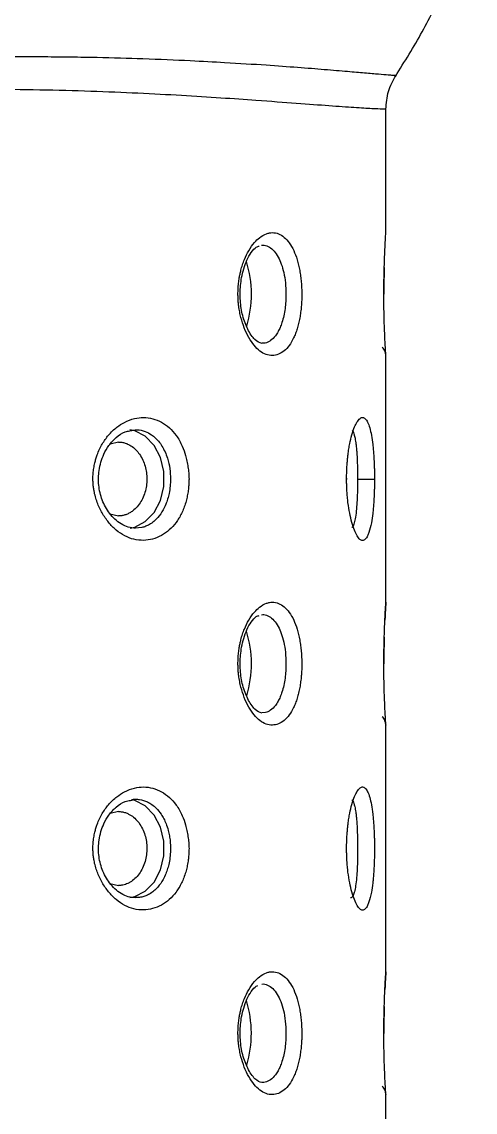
# Model space of a CAD drawing. Header units: centimetres. Extents: x 470464 to 524273, y 49611 to 59074.
# Drawn here: x 508660.61 to 508664.29, y 50546.61 to 50555.47 of the extents above; entities that cross this region are included whole.
import ezdxf

# ---------------------------------------------------------------- set-up
doc = ezdxf.new("R2010")
doc.units = ezdxf.units.CM
doc.header["$MEASUREMENT"] = 0
doc.layers.add('vinç', color=7, linetype='Continuous')

# ---------------------------------------------------------------- blocks, each defined once
blk = doc.blocks.new('dytjtyjtydhrshtjy')
at = {"color": 2, "linetype": 'Continuous', "lineweight": 25}
for p, q in [((427568.5682, 68743.8088), (427568.5682, 68744.8108)), ((427567.5904, 68742.9122), (427567.5611, 68742.9105)), ((427568.5682, 68740.8088), (427568.5682, 68742.812)), ((427566.4914, 68742.199), (427566.5375, 68742.2089)), ((427566.3999, 68742.1089), (427566.3328, 68742.0922)), ((427566.3306, 68741.5261), (427566.3999, 68741.5089)), ((427566.5881, 68741.4146), (427566.5351, 68741.4103)), ((427567.5927, 68739.9128), (427567.5612, 68739.9104)), ((427568.5682, 68737.8088), (427568.5682, 68739.812)), ((427566.4958, 68739.2), (427566.5375, 68739.2089)), ((427566.3999, 68739.1089), (427566.3328, 68739.0922)), ((427566.3306, 68738.5261), (427566.3999, 68738.5089)), ((427566.5693, 68738.4111), (427566.5355, 68738.411)), ((427568.5682, 68734.5089), (427568.5682, 68736.812))]:
    blk.add_line(p, q, dxfattribs=at)
at = {"color": 2, "linetype": 'Continuous', "lineweight": 25, "flags": 128}
for points in [[(427566.4951, 68741.4109), (427566.5323, 68741.4189), (427566.6174, 68741.4624), (427566.6888, 68741.5368), (427566.7402, 68741.6353), (427566.7672, 68741.7492), (427566.7672, 68741.8685), (427566.7402, 68741.9824), (427566.6888, 68742.0809), (427566.6174, 68742.1553), (427566.5323, 68742.1988), (427566.4929, 68742.2071)], [(427566.493, 68738.4106), (427566.5323, 68738.4189), (427566.6174, 68738.4624), (427566.6888, 68738.5368), (427566.7402, 68738.6353), (427566.7672, 68738.7492), (427566.7672, 68738.8685), (427566.7402, 68738.9824), (427566.6888, 68739.0809), (427566.6174, 68739.1553), (427566.5323, 68739.1988), (427566.5107, 68739.2042)]]:
    blk.add_lwpolyline(points, dxfattribs=at)
at = {"color": 2, "linetype": 'Continuous', "lineweight": 25}
for centre, radius, start, end in [((427566.5927, 68743.3087), 0.8857, 342.98442, 17.42725), ((427566.5927, 68740.3087), 0.8857, 342.98442, 17.42725), ((427566.5717, 68737.3086), 0.9058, 343.36159, 17.03281)]:
    blk.add_arc(centre, radius, start, end, dxfattribs=at)
for points, knots in [([(427568.6452, 68745.0776), (427568.7202, 68745.197), (427568.869, 68745.434), (427569.0508, 68745.8083), (427569.1949, 68746.1646), (427569.2626, 68746.4001), (427569.2927, 68746.505)], [0, 0, 0, 0, 0.268682, 0.533009, 0.792201, 1, 1, 1, 1]), ([(427564.4182, 68745.2291), (427564.4347, 68745.2291), (427564.4696, 68745.2292), (427564.5247, 68745.2294), (427564.5858, 68745.2298), (427564.6527, 68745.2303), (427564.7255, 68745.2309), (427564.8043, 68745.2317), (427564.953, 68745.2334), (427565.137, 68745.2354), (427565.369, 68745.2376), (427565.5807, 68745.2384), (427565.8021, 68745.2379), (427566.0169, 68745.2358), (427566.2879, 68745.2312), (427566.6197, 68745.2217), (427566.964, 68745.2073), (427567.2992, 68745.1892), (427567.5919, 68745.1707), (427567.8578, 68745.1513), (427568.0777, 68745.1339), (427568.2578, 68745.1188), (427568.4032, 68745.1061), (427568.5138, 68745.0966), (427568.5748, 68745.0915), (427568.6063, 68745.0891), (427568.6217, 68745.0879), (427568.6343, 68745.0871), (427568.6435, 68745.0864), (427568.6496, 68745.086), (427568.6504, 68745.086), (427568.6508, 68745.086)], [0, 0, 0, 0, 0.006207, 0.013139, 0.020808, 0.029225, 0.038405, 0.048361, 0.059111, 0.094992, 0.118926, 0.149726, 0.179362, 0.209609, 0.240531, 0.298205, 0.363991, 0.416993, 0.489286, 0.552788, 0.616564, 0.682892, 0.743898, 0.808167, 0.87169, 0.891426, 0.911808, 0.932845, 0.954549, 0.97693, 1, 1, 1, 1]), ([(427568.5682, 68744.8108), (427568.5682, 68744.8108), (427568.5777, 68744.8106), (427568.5447, 68744.8109), (427568.4643, 68744.8143), (427568.3191, 68744.8228), (427568.1166, 68744.8371), (427567.8527, 68744.8568), (427567.5534, 68744.8791), (427567.2362, 68744.9013), (427566.9172, 68744.9215), (427566.565, 68744.9406), (427566.1807, 68744.9567), (427565.768, 68744.9677), (427565.3318, 68744.9723), (427564.8794, 68744.9703), (427564.5717, 68744.9689), (427564.4182, 68744.9683)], [0, 0, 0, 0, 0.000234, 0.086487, 0.172458, 0.258333, 0.343788, 0.429292, 0.514309, 0.577318, 0.639522, 0.701161, 0.762116, 0.822532, 0.882135, 0.94123, 1, 1, 1, 1]), ([(427567.3688, 68743.3089), (427567.3688, 68743.3163), (427567.3689, 68743.3312), (427567.3699, 68743.3534), (427567.3714, 68743.3755), (427567.3735, 68743.3975), (427567.3762, 68743.4193), (427567.38, 68743.4445), (427567.3853, 68743.4728), (427567.3936, 68743.5088), (427567.4051, 68743.5487), (427567.4251, 68743.6035), (427567.4563, 68743.6679), (427567.4985, 68743.7268), (427567.5476, 68743.7738), (427567.5891, 68743.7976), (427567.6244, 68743.8074), (427567.6573, 68743.8102), (427567.6981, 68743.8021), (427567.7444, 68743.7734), (427567.7861, 68743.7278), (427567.8218, 68743.6664), (427567.8504, 68743.5902), (427567.8672, 68743.517), (427567.8768, 68743.4551), (427567.8821, 68743.4075), (427567.8857, 68743.3586), (427567.8865, 68743.3253), (427567.8869, 68743.3085)], [0, 0, 0, 0, 0.014051, 0.028053, 0.042035, 0.056028, 0.070064, 0.084171, 0.105086, 0.12608, 0.157505, 0.189106, 0.248623, 0.316819, 0.369764, 0.441137, 0.471221, 0.500683, 0.56335, 0.626361, 0.689073, 0.751541, 0.813171, 0.875762, 0.906424, 0.937184, 0.968295, 1, 1, 1, 1]), ([(427568.5521, 68743.3089), (427568.5523, 68743.3537), (427568.5527, 68743.4222), (427568.5555, 68743.5471), (427568.5602, 68743.6731), (427568.5667, 68743.7853), (427568.5677, 68743.8008), (427568.5682, 68743.8088)], [0, 0, 0, 0, 0.170381, 0.260275, 0.504886, 0.74423, 1, 1, 1, 1]), ([(427567.5605, 68743.7065), (427567.5676, 68743.7071), (427567.5894, 68743.7092), (427567.6243, 68743.6937), (427567.6631, 68743.6619), (427567.6958, 68743.6141), (427567.722, 68743.5543), (427567.7418, 68743.4837), (427567.7556, 68743.4003), (427567.7574, 68743.3397), (427567.7583, 68743.3086)], [0, 0, 0, 0, 0.062775, 0.19254, 0.326104, 0.462, 0.583843, 0.714097, 0.852805, 1, 1, 1, 1]), ([(427567.5628, 68742.9089), (427567.545, 68742.914), (427567.5193, 68742.9216), (427567.4767, 68742.9739), (427567.4412, 68743.0338), (427567.4048, 68743.1296), (427567.3847, 68743.2545), (427567.3862, 68743.3621), (427567.3986, 68743.4488), (427567.4155, 68743.5195), (427567.4416, 68743.5905), (427567.4766, 68743.6519), (427567.5114, 68743.6926), (427567.5326, 68743.6983), (427567.5401, 68743.7003)], [0, 0, 0, 0, 0.151943, 0.219787, 0.281101, 0.3877, 0.48795, 0.584222, 0.63641, 0.699214, 0.772844, 0.856234, 0.94905, 1, 1, 1, 1]), ([(427568.5553, 68743.5253), (427568.555, 68743.5169), (427568.553, 68743.4512), (427568.5525, 68743.3749), (427568.5521, 68743.3084)], [0, 0, 0, 0, 0.128717, 1, 1, 1, 1]), ([(427567.8869, 68743.3085), (427567.8869, 68743.302), (427567.8868, 68743.2888), (427567.8863, 68743.2692), (427567.8854, 68743.2496), (427567.8842, 68743.23), (427567.8819, 68743.2008), (427567.8776, 68743.1624), (427567.8702, 68743.1158), (427567.8608, 68743.071), (427567.8493, 68743.0286), (427567.836, 68742.9891), (427567.8155, 68742.9415), (427567.7855, 68742.8908), (427567.7437, 68742.8463), (427567.6973, 68742.8182), (427567.6478, 68742.8082), (427567.5968, 68742.8163), (427567.5461, 68742.8442), (427567.4984, 68742.8915), (427567.4552, 68742.9553), (427567.4191, 68743.0317), (427567.3958, 68743.1039), (427567.3822, 68743.1642), (427567.3754, 68743.2064), (427567.3714, 68743.244), (427567.3692, 68743.2764), (427567.3689, 68743.2981), (427567.3688, 68743.3089)], [0, 0, 0, 0, 0.012395, 0.024795, 0.037219, 0.04969, 0.062227, 0.0933, 0.124611, 0.155891, 0.187209, 0.218617, 0.24976, 0.311754, 0.374801, 0.437839, 0.500608, 0.563367, 0.626151, 0.688895, 0.751587, 0.815968, 0.876414, 0.907405, 0.938285, 0.959075, 0.97961, 1, 1, 1, 1]), ([(427567.7583, 68743.3086), (427567.7583, 68743.2693), (427567.7556, 68743.2295), (427567.7478, 68743.1717), (427567.7444, 68743.1523), (427567.7361, 68743.1145), (427567.7312, 68743.0963), (427567.7213, 68743.0653), (427567.7164, 68743.0521), (427567.7059, 68743.0274), (427567.7003, 68743.0158), (427567.6875, 68742.9926), (427567.6802, 68742.9814), (427567.6602, 68742.9551), (427567.6468, 68742.9419), (427567.6254, 68742.9269), (427567.618, 68742.9226), (427567.6039, 68742.9163), (427567.5972, 68742.9139), (427567.5904, 68742.9122)], [12.111755, 12.111755, 12.111755, 12.111755, 13.245709, 13.245709, 13.848949, 13.848949, 14.452189, 14.452189, 14.934781, 14.934781, 15.417373, 15.417373, 15.959709, 15.959709, 16.827446, 16.827446, 17.262653, 17.262653, 17.643248, 17.643248, 17.643248, 17.643248]), ([(427568.5682, 68742.812), (427568.5682, 68742.8119), (427568.5686, 68742.8053), (427568.5676, 68742.8191), (427568.5661, 68742.8431), (427568.5634, 68742.8909), (427568.5593, 68742.975), (427568.5551, 68743.0869), (427568.5525, 68743.2115), (427568.5522, 68743.2767), (427568.5521, 68743.3089)], [0, 0, 0, 0, 0.002203, 0.127546, 0.252608, 0.376104, 0.502778, 0.751862, 0.877567, 1, 1, 1, 1]), ([(427568.5682, 68742.8079), (427568.5679, 68742.8145), (427568.5673, 68742.8277), (427568.5614, 68742.8467), (427568.5524, 68742.8644), (427568.5437, 68742.8744), (427568.5393, 68742.8793)], [0, 0, 0, 0, 0.250213, 0.500269, 0.750195, 1, 1, 1, 1]), ([(427566.1925, 68741.8089), (427566.1925, 68741.8163), (427566.1927, 68741.8312), (427566.194, 68741.8534), (427566.1962, 68741.8755), (427566.1992, 68741.8975), (427566.203, 68741.9194), (427566.2085, 68741.9448), (427566.2162, 68741.9736), (427566.2284, 68742.0102), (427566.2452, 68742.0504), (427566.2741, 68742.1054), (427566.3193, 68742.1695), (427566.3811, 68742.2283), (427566.4526, 68742.2743), (427566.5258, 68742.3025), (427566.6041, 68742.312), (427566.6784, 68742.3016), (427566.7493, 68742.2725), (427566.8136, 68742.2264), (427566.8614, 68742.1733), (427566.8951, 68742.1213), (427566.9217, 68742.0678), (427566.9415, 68742.0115), (427566.9556, 68741.9542), (427566.9639, 68741.9065), (427566.9695, 68741.8578), (427566.9709, 68741.825), (427566.9716, 68741.8086)], [0, 0, 0, 0, 0.014067, 0.028086, 0.042086, 0.056096, 0.070148, 0.084271, 0.10567, 0.127143, 0.15877, 0.190575, 0.250122, 0.31742, 0.371096, 0.440021, 0.500589, 0.563611, 0.626683, 0.689601, 0.75214, 0.787884, 0.823164, 0.876119, 0.906837, 0.938032, 0.968883, 1, 1, 1, 1]), ([(427568.2499, 68741.8089), (427568.25, 68741.8164), (427568.25, 68741.8314), (427568.2505, 68741.8538), (427568.2512, 68741.8761), (427568.2523, 68741.8983), (427568.2536, 68741.9203), (427568.2555, 68741.9461), (427568.2581, 68741.9754), (427568.2624, 68742.0126), (427568.2681, 68742.0533), (427568.2779, 68742.108), (427568.2929, 68742.1722), (427568.3129, 68742.2302), (427568.3355, 68742.2755), (427568.3577, 68742.3029), (427568.3807, 68742.312), (427568.4017, 68742.3015), (427568.4209, 68742.2725), (427568.4377, 68742.2268), (427568.4517, 68742.1655), (427568.4608, 68742.1023), (427568.4664, 68742.0461), (427568.4699, 68742.0015), (427568.4727, 68741.9549), (427568.4744, 68741.9122), (427568.4754, 68741.8742), (427568.476, 68741.8413), (427568.4761, 68741.8194), (427568.4761, 68741.8085)], [0, 0, 0, 0, 0.014169, 0.028283, 0.042369, 0.056459, 0.070582, 0.084768, 0.106612, 0.128489, 0.160391, 0.192357, 0.25087, 0.31917, 0.371058, 0.440087, 0.500152, 0.562921, 0.625736, 0.688443, 0.750869, 0.813089, 0.844347, 0.875473, 0.906724, 0.937826, 0.95873, 0.979421, 1, 1, 1, 1]), ([(427566.5375, 68741.4089), (427566.5181, 68741.4105), (427566.4806, 68741.4137), (427566.4227, 68741.44), (427566.3708, 68741.4787), (427566.3149, 68741.5404), (427566.2637, 68741.6341), (427566.2353, 68741.756), (427566.2377, 68741.8863), (427566.2711, 68741.9981), (427566.3226, 68742.0863), (427566.3816, 68742.1496), (427566.4413, 68742.1913), (427566.479, 68742.1971), (427566.4914, 68742.199)], [0, 0, 0, 0, 0.079697, 0.153406, 0.221183, 0.282684, 0.389578, 0.490573, 0.587056, 0.701656, 0.775619, 0.859688, 0.95366, 1, 1, 1, 1]), ([(427566.5352, 68742.2072), (427566.5405, 68742.2077), (427566.5682, 68742.2107), (427566.6135, 68742.1978), (427566.6728, 68742.168), (427566.7185, 68742.1254), (427566.7635, 68742.0624), (427566.7965, 68741.9879), (427566.8181, 68741.895), (427566.8204, 68741.8368), (427566.8215, 68741.8086)], [0, 0, 0, 0, 0.03284, 0.172345, 0.29275, 0.448095, 0.537255, 0.724094, 0.866345, 1, 1, 1, 1]), ([(427568.2951, 68742.202), (427568.297, 68742.1999), (427568.2988, 68742.1974), (427568.3034, 68742.1894), (427568.3062, 68742.1831), (427568.3114, 68742.1681), (427568.3138, 68742.1594), (427568.3191, 68742.1362), (427568.3218, 68742.1207), (427568.3257, 68742.0926), (427568.3271, 68742.081), (427568.3296, 68742.0569), (427568.3307, 68742.0442), (427568.333, 68742.0141), (427568.3341, 68741.9965), (427568.336, 68741.9601), (427568.3367, 68741.9413), (427568.3384, 68741.8855), (427568.339, 68741.8468), (427568.339, 68741.8086)], [6.781231, 6.781231, 6.781231, 6.781231, 7.108069, 7.108069, 7.658693, 7.658693, 8.209318, 8.209318, 8.952416, 8.952416, 9.416853, 9.416853, 9.881289, 9.881289, 10.461834, 10.461834, 11.04238, 11.04238, 12.143641, 12.143641, 12.143641, 12.143641]), ([(427566.3999, 68742.1089), (427566.4045, 68742.1088), (427566.4137, 68742.1086), (427566.4273, 68742.1069), (427566.4408, 68742.1043), (427566.4542, 68742.1006), (427566.4675, 68742.0958), (427566.4901, 68742.0857), (427566.5209, 68742.0662), (427566.5563, 68742.0311), (427566.586, 68741.9881), (427566.6082, 68741.9394), (427566.623, 68741.8876), (427566.6301, 68741.8344), (427566.63, 68741.7805), (427566.6221, 68741.7261), (427566.6066, 68741.6732), (427566.5828, 68741.6243), (427566.5525, 68741.5819), (427566.5209, 68741.5524), (427566.4914, 68741.5329), (427566.4656, 68741.5204), (427566.4477, 68741.5156), (427566.4387, 68741.5132)], [0, 0, 0, 0, 0.020222, 0.040304, 0.060316, 0.080331, 0.100422, 0.120661, 0.185343, 0.250085, 0.314767, 0.379508, 0.439738, 0.500026, 0.560256, 0.620544, 0.685226, 0.749968, 0.81465, 0.879391, 0.919678, 0.959687, 1, 1, 1, 1]), ([(427566.9716, 68741.8086), (427566.9715, 68741.8017), (427566.9714, 68741.7879), (427566.9704, 68741.7673), (427566.9689, 68741.7468), (427566.9668, 68741.7262), (427566.9629, 68741.6974), (427566.9562, 68741.6606), (427566.9448, 68741.6157), (427566.9301, 68741.5715), (427566.9119, 68741.5292), (427566.891, 68741.4903), (427566.8594, 68741.4431), (427566.8129, 68741.3924), (427566.7483, 68741.3473), (427566.6773, 68741.3184), (427566.602, 68741.3077), (427566.5253, 68741.3154), (427566.45, 68741.3439), (427566.3801, 68741.3914), (427566.3177, 68741.4549), (427566.2651, 68741.5312), (427566.2315, 68741.6034), (427566.2116, 68741.6646), (427566.202, 68741.7067), (427566.1962, 68741.7442), (427566.193, 68741.7766), (427566.1927, 68741.7981), (427566.1925, 68741.8089)], [0, 0, 0, 0, 0.013016, 0.026035, 0.039079, 0.052173, 0.065342, 0.094753, 0.124155, 0.155922, 0.18751, 0.218295, 0.248818, 0.311095, 0.374258, 0.43767, 0.500482, 0.564102, 0.626306, 0.689042, 0.751747, 0.814326, 0.87662, 0.907548, 0.938444, 0.959198, 0.979681, 1, 1, 1, 1]), ([(427566.8215, 68741.8086), (427566.8215, 68741.7892), (427566.8206, 68741.7699), (427566.8168, 68741.7309), (427566.8138, 68741.7111), (427566.8067, 68741.6761), (427566.8029, 68741.6609), (427566.794, 68741.6313), (427566.789, 68741.617), (427566.7771, 68741.5876), (427566.7699, 68741.5726), (427566.7495, 68741.5354), (427566.7351, 68741.5145), (427566.709, 68741.4848), (427566.6982, 68741.4741), (427566.6754, 68741.4551), (427566.6634, 68741.4466), (427566.641, 68741.4337), (427566.6308, 68741.4288), (427566.6098, 68741.4205), (427566.5991, 68741.4171), (427566.5881, 68741.4146)], [12.062079, 12.062079, 12.062079, 12.062079, 12.619289, 12.619289, 13.20085, 13.20085, 13.666099, 13.666099, 14.131348, 14.131348, 14.657792, 14.657792, 15.500102, 15.500102, 16.039128, 16.039128, 16.578154, 16.578154, 17.009375, 17.009375, 17.440415, 17.440415, 17.440415, 17.440415]), ([(427568.4761, 68741.8085), (427568.4761, 68741.802), (427568.4761, 68741.7888), (427568.4759, 68741.7692), (427568.4755, 68741.7495), (427568.4751, 68741.7299), (427568.4742, 68741.7007), (427568.4727, 68741.6623), (427568.4699, 68741.6159), (427568.4664, 68741.5713), (427568.4607, 68741.5149), (427568.4503, 68741.4428), (427568.4357, 68741.3839), (427568.4185, 68741.3414), (427568.4016, 68741.3161), (427568.3803, 68741.3057), (427568.3577, 68741.3148), (427568.3348, 68741.3444), (427568.3124, 68741.3914), (427568.2919, 68741.454), (427568.2742, 68741.5293), (427568.2626, 68741.6012), (427568.2561, 68741.6627), (427568.253, 68741.7052), (427568.2511, 68741.7432), (427568.2501, 68741.776), (427568.25, 68741.7979), (427568.2499, 68741.8089)], [0, 0, 0, 0, 0.012379, 0.024766, 0.037182, 0.04965, 0.062191, 0.093273, 0.124506, 0.155803, 0.187063, 0.249731, 0.334404, 0.374954, 0.437731, 0.500539, 0.563162, 0.626137, 0.688678, 0.751583, 0.813937, 0.875885, 0.906643, 0.937854, 0.95861, 0.979294, 1, 1, 1, 1]), ([(427568.2499, 68741.8089), (427568.2528, 68741.8089), (427568.2569, 68741.8089), (427568.2515, 68741.8089), (427568.2499, 68741.8089)], [0, 0, 0, 0, 0.702961, 1, 1, 1, 1]), ([(427568.339, 68741.8086), (427568.3388, 68741.7795), (427568.3385, 68741.7202), (427568.3353, 68741.6376), (427568.3303, 68741.5616), (427568.3226, 68741.4978), (427568.3122, 68741.4497), (427568.3018, 68741.4212), (427568.2941, 68741.4167), (427568.2914, 68741.4151)], [0, 0, 0, 0, 0.149763, 0.304959, 0.448698, 0.611306, 0.76503, 0.918393, 1, 1, 1, 1]), ([(427568.339, 68741.8086), (427568.3501, 68741.8086), (427568.3621, 68741.8086), (427568.3863, 68741.8086), (427568.3984, 68741.8086), (427568.4212, 68741.8086), (427568.4319, 68741.8086), (427568.4505, 68741.8086), (427568.4583, 68741.8085), (427568.4702, 68741.8085), (427568.4742, 68741.8085), (427568.4761, 68741.8085)], [0.0000009, 0.0000009, 0.0000009, 0.0000009, 0.2, 0.2, 0.4, 0.4, 0.6, 0.6, 0.8, 0.8, 1, 1, 1, 1]), ([(427566.4387, 68741.5132), (427566.4344, 68741.5123), (427566.4258, 68741.5106), (427566.4129, 68741.5091), (427566.4042, 68741.509), (427566.3999, 68741.5089)], [0, 0, 0, 0, 0.333511, 0.666489, 1, 1, 1, 1]), ([(427567.3688, 68740.3089), (427567.3688, 68740.3163), (427567.3689, 68740.3312), (427567.3699, 68740.3534), (427567.3714, 68740.3755), (427567.3735, 68740.3975), (427567.3762, 68740.4193), (427567.38, 68740.4445), (427567.3853, 68740.4728), (427567.3936, 68740.5088), (427567.4051, 68740.5487), (427567.4251, 68740.6035), (427567.4563, 68740.6679), (427567.4985, 68740.7268), (427567.5476, 68740.7738), (427567.5891, 68740.7976), (427567.6244, 68740.8074), (427567.6573, 68740.8102), (427567.6981, 68740.8021), (427567.7444, 68740.7734), (427567.7861, 68740.7278), (427567.8218, 68740.6664), (427567.8504, 68740.5902), (427567.8672, 68740.517), (427567.8768, 68740.4551), (427567.8821, 68740.4075), (427567.8857, 68740.3586), (427567.8865, 68740.3253), (427567.8869, 68740.3085)], [0, 0, 0, 0, 0.014051, 0.028053, 0.042035, 0.056028, 0.070064, 0.084171, 0.105086, 0.12608, 0.157505, 0.189106, 0.248623, 0.316819, 0.369764, 0.441137, 0.471221, 0.500683, 0.56335, 0.626361, 0.689073, 0.751541, 0.813171, 0.875762, 0.906424, 0.937184, 0.968295, 1, 1, 1, 1]), ([(427568.5521, 68740.3089), (427568.5523, 68740.3537), (427568.5527, 68740.4222), (427568.5555, 68740.547), (427568.5603, 68740.674), (427568.5665, 68740.782), (427568.5691, 68740.822), (427568.5665, 68740.7839), (427568.5623, 68740.7033), (427568.5603, 68740.6633)], [0, 0, 0, 0, 0.113721, 0.17372, 0.336985, 0.496735, 0.667595, 0.835019, 1, 1, 1, 1]), ([(427567.5628, 68739.9089), (427567.545, 68739.914), (427567.5193, 68739.9216), (427567.4767, 68739.9739), (427567.4412, 68740.0338), (427567.4048, 68740.1296), (427567.3847, 68740.2545), (427567.3862, 68740.3621), (427567.3986, 68740.4488), (427567.4155, 68740.5195), (427567.4416, 68740.5905), (427567.4766, 68740.6519), (427567.5112, 68740.6924), (427567.5322, 68740.6981), (427567.5396, 68740.7001)], [0, 0, 0, 0, 0.152134, 0.220063, 0.281453, 0.388186, 0.488561, 0.584955, 0.637208, 0.70009, 0.773813, 0.857307, 0.95024, 1, 1, 1, 1]), ([(427567.5608, 68740.7065), (427567.5671, 68740.7072), (427567.5883, 68740.7095), (427567.6226, 68740.6947), (427567.6619, 68740.6633), (427567.6949, 68740.6156), (427567.7215, 68740.5557), (427567.7416, 68740.4849), (427567.7556, 68740.4009), (427567.7573, 68740.34), (427567.7583, 68740.3086)], [0, 0, 0, 0, 0.056138, 0.186595, 0.321216, 0.458045, 0.580706, 0.711891, 0.851644, 1, 1, 1, 1]), ([(427568.5553, 68740.5253), (427568.555, 68740.5169), (427568.553, 68740.4512), (427568.5525, 68740.3749), (427568.5521, 68740.3084)], [0, 0, 0, 0, 0.128718, 1, 1, 1, 1]), ([(427567.8869, 68740.3085), (427567.8869, 68740.302), (427567.8868, 68740.2888), (427567.8863, 68740.2692), (427567.8854, 68740.2496), (427567.8842, 68740.23), (427567.8819, 68740.2008), (427567.8776, 68740.1624), (427567.8702, 68740.1158), (427567.8608, 68740.071), (427567.8493, 68740.0286), (427567.836, 68739.9891), (427567.8155, 68739.9415), (427567.7855, 68739.8908), (427567.7437, 68739.8463), (427567.6973, 68739.8182), (427567.6478, 68739.8082), (427567.5968, 68739.8163), (427567.5461, 68739.8442), (427567.4984, 68739.8915), (427567.4552, 68739.9553), (427567.4191, 68740.0317), (427567.3958, 68740.1039), (427567.3822, 68740.1642), (427567.3754, 68740.2064), (427567.3714, 68740.244), (427567.3692, 68740.2764), (427567.3689, 68740.2981), (427567.3688, 68740.3089)], [0, 0, 0, 0, 0.012395, 0.024795, 0.037219, 0.04969, 0.062227, 0.0933, 0.124611, 0.155891, 0.187209, 0.218617, 0.24976, 0.311754, 0.374801, 0.437839, 0.500608, 0.563367, 0.626151, 0.688895, 0.751587, 0.815968, 0.876414, 0.907405, 0.938285, 0.959075, 0.97961, 1, 1, 1, 1]), ([(427567.7583, 68740.3086), (427567.7583, 68740.2693), (427567.7556, 68740.2295), (427567.7478, 68740.1717), (427567.7444, 68740.1523), (427567.7361, 68740.1145), (427567.7312, 68740.0963), (427567.7213, 68740.0653), (427567.7164, 68740.0521), (427567.7059, 68740.0274), (427567.7003, 68740.0158), (427567.6875, 68739.9926), (427567.6802, 68739.9814), (427567.6602, 68739.9551), (427567.6468, 68739.9419), (427567.6254, 68739.9269), (427567.618, 68739.9226), (427567.6046, 68739.9166), (427567.5987, 68739.9145), (427567.5927, 68739.9128)], [12.111755, 12.111755, 12.111755, 12.111755, 13.245709, 13.245709, 13.848949, 13.848949, 14.452189, 14.452189, 14.934781, 14.934781, 15.417373, 15.417373, 15.959709, 15.959709, 16.827446, 16.827446, 17.262653, 17.262653, 17.599707, 17.599707, 17.599707, 17.599707]), ([(427568.5682, 68739.812), (427568.5682, 68739.8119), (427568.5686, 68739.8053), (427568.5676, 68739.8191), (427568.5661, 68739.8431), (427568.5634, 68739.8909), (427568.5593, 68739.975), (427568.5551, 68740.0869), (427568.5525, 68740.2115), (427568.5522, 68740.2767), (427568.5521, 68740.3089)], [0, 0, 0, 0, 0.002203, 0.127546, 0.252608, 0.376104, 0.502778, 0.751862, 0.877567, 1, 1, 1, 1]), ([(427568.5682, 68739.8079), (427568.5679, 68739.8145), (427568.5673, 68739.8277), (427568.5614, 68739.8467), (427568.5524, 68739.8644), (427568.5437, 68739.8744), (427568.5393, 68739.8793)], [0, 0, 0, 0, 0.250213, 0.500269, 0.750195, 1, 1, 1, 1]), ([(427566.1925, 68738.8089), (427566.1925, 68738.8163), (427566.1927, 68738.8312), (427566.194, 68738.8534), (427566.1962, 68738.8755), (427566.1992, 68738.8975), (427566.203, 68738.9194), (427566.2085, 68738.9448), (427566.2162, 68738.9736), (427566.2284, 68739.0102), (427566.2452, 68739.0504), (427566.2741, 68739.1054), (427566.3193, 68739.1695), (427566.3811, 68739.2283), (427566.4526, 68739.2743), (427566.5258, 68739.3025), (427566.6041, 68739.312), (427566.6784, 68739.3016), (427566.7493, 68739.2725), (427566.8136, 68739.2264), (427566.8614, 68739.1733), (427566.8951, 68739.1213), (427566.9217, 68739.0678), (427566.9415, 68739.0115), (427566.9556, 68738.9542), (427566.9639, 68738.9065), (427566.9695, 68738.8578), (427566.9709, 68738.825), (427566.9716, 68738.8086)], [0, 0, 0, 0, 0.014067, 0.028086, 0.042086, 0.056096, 0.070148, 0.084271, 0.10567, 0.127143, 0.15877, 0.190575, 0.250122, 0.31742, 0.371096, 0.440021, 0.500589, 0.563611, 0.626683, 0.689601, 0.75214, 0.787884, 0.823164, 0.876119, 0.906837, 0.938032, 0.968883, 1, 1, 1, 1]), ([(427568.2499, 68738.8089), (427568.25, 68738.8164), (427568.25, 68738.8314), (427568.2505, 68738.8538), (427568.2512, 68738.8761), (427568.2523, 68738.8983), (427568.2536, 68738.9203), (427568.2555, 68738.9461), (427568.2581, 68738.9754), (427568.2624, 68739.0126), (427568.2681, 68739.0533), (427568.2779, 68739.108), (427568.2929, 68739.1722), (427568.3129, 68739.2302), (427568.3355, 68739.2755), (427568.3577, 68739.3029), (427568.3807, 68739.312), (427568.4017, 68739.3015), (427568.4209, 68739.2725), (427568.4377, 68739.2268), (427568.4517, 68739.1655), (427568.4608, 68739.1023), (427568.4664, 68739.0461), (427568.4699, 68739.0015), (427568.4727, 68738.9549), (427568.4744, 68738.9122), (427568.4754, 68738.8742), (427568.476, 68738.8413), (427568.4761, 68738.8194), (427568.4761, 68738.8085)], [0, 0, 0, 0, 0.014169, 0.028283, 0.042369, 0.056459, 0.070582, 0.084768, 0.106612, 0.128489, 0.16039, 0.192357, 0.25087, 0.31917, 0.371058, 0.440087, 0.500152, 0.562921, 0.625736, 0.688443, 0.750869, 0.813089, 0.844347, 0.875473, 0.906724, 0.937826, 0.95873, 0.979421, 1, 1, 1, 1]), ([(427566.5375, 68738.4089), (427566.5181, 68738.4105), (427566.4806, 68738.4137), (427566.4227, 68738.44), (427566.3708, 68738.4787), (427566.3149, 68738.5404), (427566.2637, 68738.6341), (427566.2353, 68738.756), (427566.2377, 68738.8863), (427566.2711, 68738.9981), (427566.3226, 68739.0863), (427566.3816, 68739.1497), (427566.4428, 68739.192), (427566.4819, 68739.1979), (427566.4958, 68739.2)], [0, 0, 0, 0, 0.079265, 0.152574, 0.219982, 0.28115, 0.387465, 0.487911, 0.58387, 0.697849, 0.771411, 0.855023, 0.948485, 1, 1, 1, 1]), ([(427566.5053, 68739.2066), (427566.5154, 68739.208), (427566.5255, 68739.2088), (427566.547, 68739.2089), (427566.5584, 68739.2082), (427566.5918, 68739.2034), (427566.6133, 68739.1969), (427566.6467, 68739.1811), (427566.6592, 68739.1738), (427566.683, 68739.1568), (427566.6943, 68739.1472), (427566.7198, 68739.1218), (427566.7334, 68739.105), (427566.7534, 68739.075), (427566.7605, 68739.0628), (427566.7736, 68739.0374), (427566.7796, 68739.0241), (427566.7919, 68738.993), (427566.7978, 68738.9748), (427566.8066, 68738.9418), (427566.8099, 68738.9271), (427566.8152, 68738.8973), (427566.8173, 68738.8821), (427566.8206, 68738.8475), (427566.8216, 68738.8281), (427566.8215, 68738.8086)], [5.621661, 5.621661, 5.621661, 5.621661, 6.004516, 6.004516, 6.437597, 6.437597, 7.300109, 7.300109, 7.839178, 7.839178, 8.378248, 8.378248, 9.115596, 9.115596, 9.576438, 9.576438, 10.037281, 10.037281, 10.613333, 10.613333, 11.059101, 11.059101, 11.504869, 11.504869, 12.062079, 12.062079, 12.062079, 12.062079]), ([(427568.2914, 68739.2054), (427568.2946, 68739.203), (427568.2976, 68739.1993), (427568.3034, 68739.1894), (427568.3062, 68739.1831), (427568.3114, 68739.1681), (427568.3138, 68739.1594), (427568.3191, 68739.1362), (427568.3218, 68739.1207), (427568.3257, 68739.0926), (427568.3271, 68739.081), (427568.3296, 68739.0569), (427568.3307, 68739.0442), (427568.333, 68739.0141), (427568.3341, 68738.9965), (427568.336, 68738.9601), (427568.3367, 68738.9413), (427568.3384, 68738.8855), (427568.339, 68738.8468), (427568.339, 68738.8086)], [6.566159, 6.566159, 6.566159, 6.566159, 7.108068, 7.108068, 7.658693, 7.658693, 8.209317, 8.209317, 8.952416, 8.952416, 9.416852, 9.416852, 9.881288, 9.881288, 10.461834, 10.461834, 11.042379, 11.042379, 12.14364, 12.14364, 12.14364, 12.14364]), ([(427566.3999, 68739.1089), (427566.4046, 68739.1088), (427566.4139, 68739.1085), (427566.4279, 68739.1068), (427566.4416, 68739.1041), (427566.4553, 68739.1002), (427566.4688, 68739.0953), (427566.4918, 68739.0848), (427566.5232, 68739.0644), (427566.559, 68739.0279), (427566.5889, 68738.9832), (427566.6107, 68738.9327), (427566.6247, 68738.8793), (427566.6306, 68738.8248), (427566.6291, 68738.7698), (427566.6195, 68738.7148), (427566.6019, 68738.6616), (427566.5759, 68738.613), (427566.5432, 68738.5717), (427566.5117, 68738.5455), (427566.4852, 68738.5298), (427566.4654, 68738.5208), (427566.445, 68738.5141), (427566.4311, 68738.5117), (427566.4242, 68738.5105)], [0, 0, 0, 0, 0.020194, 0.040241, 0.060216, 0.080195, 0.100252, 0.120462, 0.185242, 0.25008, 0.31486, 0.379698, 0.439826, 0.500011, 0.560139, 0.620324, 0.685104, 0.749942, 0.814722, 0.87956, 0.909786, 0.939765, 0.969752, 1, 1, 1, 1]), ([(427566.9716, 68738.8086), (427566.9715, 68738.8017), (427566.9714, 68738.7879), (427566.9704, 68738.7673), (427566.9689, 68738.7468), (427566.9668, 68738.7262), (427566.9629, 68738.6974), (427566.9562, 68738.6606), (427566.9448, 68738.6157), (427566.9301, 68738.5715), (427566.9119, 68738.5292), (427566.891, 68738.4903), (427566.8594, 68738.4431), (427566.8129, 68738.3924), (427566.7483, 68738.3473), (427566.6773, 68738.3184), (427566.602, 68738.3077), (427566.5253, 68738.3154), (427566.45, 68738.3439), (427566.3801, 68738.3914), (427566.3177, 68738.4549), (427566.2651, 68738.5312), (427566.2315, 68738.6034), (427566.2116, 68738.6646), (427566.202, 68738.7067), (427566.1962, 68738.7442), (427566.193, 68738.7766), (427566.1927, 68738.7981), (427566.1925, 68738.8089)], [0, 0, 0, 0, 0.013016, 0.026035, 0.039079, 0.052173, 0.065342, 0.094753, 0.124155, 0.155922, 0.18751, 0.218295, 0.248818, 0.311095, 0.374258, 0.43767, 0.500482, 0.564102, 0.626306, 0.689042, 0.751747, 0.814326, 0.87662, 0.907548, 0.938444, 0.959198, 0.979681, 1, 1, 1, 1]), ([(427566.8215, 68738.8086), (427566.8215, 68738.7892), (427566.8206, 68738.7699), (427566.8168, 68738.7309), (427566.8138, 68738.7111), (427566.8067, 68738.6761), (427566.8029, 68738.6609), (427566.794, 68738.6313), (427566.789, 68738.617), (427566.7771, 68738.5876), (427566.7699, 68738.5726), (427566.7495, 68738.5354), (427566.7351, 68738.5145), (427566.709, 68738.4848), (427566.6982, 68738.4741), (427566.6754, 68738.4551), (427566.6634, 68738.4466), (427566.641, 68738.4337), (427566.6308, 68738.4288), (427566.6098, 68738.4205), (427566.5991, 68738.4171), (427566.5819, 68738.4132), (427566.5756, 68738.412), (427566.5693, 68738.4111)], [12.062079, 12.062079, 12.062079, 12.062079, 12.619289, 12.619289, 13.20085, 13.20085, 13.666099, 13.666099, 14.131348, 14.131348, 14.657792, 14.657792, 15.500103, 15.500103, 16.039128, 16.039128, 16.578154, 16.578154, 17.009375, 17.009375, 17.440596, 17.440596, 17.685236, 17.685236, 17.685236, 17.685236]), ([(427568.4761, 68738.8085), (427568.4761, 68738.802), (427568.4761, 68738.7888), (427568.4759, 68738.7692), (427568.4755, 68738.7495), (427568.4751, 68738.7299), (427568.4742, 68738.7007), (427568.4727, 68738.6623), (427568.4699, 68738.6159), (427568.4664, 68738.5713), (427568.4607, 68738.5149), (427568.4503, 68738.4428), (427568.4357, 68738.3839), (427568.4185, 68738.3414), (427568.4016, 68738.3161), (427568.3803, 68738.3057), (427568.3577, 68738.3148), (427568.3348, 68738.3444), (427568.3124, 68738.3914), (427568.2919, 68738.454), (427568.2742, 68738.5293), (427568.2626, 68738.6012), (427568.2561, 68738.6627), (427568.253, 68738.7052), (427568.2511, 68738.7432), (427568.2501, 68738.776), (427568.25, 68738.7979), (427568.2499, 68738.8089)], [0, 0, 0, 0, 0.012379, 0.024766, 0.037182, 0.04965, 0.062191, 0.093273, 0.124506, 0.155803, 0.187063, 0.249731, 0.334404, 0.374954, 0.437731, 0.500539, 0.563162, 0.626137, 0.688678, 0.751583, 0.813937, 0.875885, 0.906643, 0.937854, 0.95861, 0.979294, 1, 1, 1, 1]), ([(427568.339, 68738.8086), (427568.3388, 68738.7804), (427568.3385, 68738.723), (427568.3356, 68738.6425), (427568.3308, 68738.5682), (427568.3237, 68738.5052), (427568.316, 68738.466), (427568.3087, 68738.4407), (427568.3, 68738.4202), (427568.2906, 68738.4077), (427568.2833, 68738.4099), (427568.2819, 68738.4103)], [0, 0, 0, 0, 0.132528, 0.269578, 0.397213, 0.54031, 0.676083, 0.726096, 0.81182, 0.964538, 1, 1, 1, 1]), ([(427567.3688, 68737.3089), (427567.3688, 68737.3163), (427567.3689, 68737.3312), (427567.3699, 68737.3534), (427567.3714, 68737.3755), (427567.3735, 68737.3975), (427567.3762, 68737.4193), (427567.38, 68737.4445), (427567.3853, 68737.4728), (427567.3936, 68737.5088), (427567.4051, 68737.5487), (427567.4251, 68737.6035), (427567.4563, 68737.6679), (427567.4985, 68737.7268), (427567.5476, 68737.7738), (427567.5891, 68737.7976), (427567.6244, 68737.8074), (427567.6573, 68737.8102), (427567.6981, 68737.8021), (427567.7444, 68737.7734), (427567.7861, 68737.7278), (427567.8218, 68737.6664), (427567.8504, 68737.5902), (427567.8672, 68737.517), (427567.8768, 68737.4551), (427567.8821, 68737.4075), (427567.8857, 68737.3586), (427567.8865, 68737.3253), (427567.8869, 68737.3085)], [0, 0, 0, 0, 0.014051, 0.028053, 0.042035, 0.056028, 0.070064, 0.084171, 0.105086, 0.12608, 0.157505, 0.189105, 0.248623, 0.316819, 0.369764, 0.441137, 0.471221, 0.500683, 0.56335, 0.626361, 0.689073, 0.751541, 0.813171, 0.875762, 0.906424, 0.937184, 0.968295, 1, 1, 1, 1]), ([(427568.5521, 68737.3089), (427568.5523, 68737.3537), (427568.5527, 68737.4222), (427568.5555, 68737.547), (427568.5603, 68737.674), (427568.5665, 68737.782), (427568.5691, 68737.822), (427568.5665, 68737.7839), (427568.5623, 68737.7033), (427568.5603, 68737.6633)], [0, 0, 0, 0, 0.113721, 0.17372, 0.336985, 0.496735, 0.667595, 0.835019, 1, 1, 1, 1]), ([(427567.5628, 68736.9089), (427567.545, 68736.914), (427567.5193, 68736.9216), (427567.4767, 68736.9739), (427567.4412, 68737.0338), (427567.4048, 68737.1296), (427567.3847, 68737.2545), (427567.3862, 68737.3621), (427567.3986, 68737.4488), (427567.4155, 68737.5195), (427567.4416, 68737.5906), (427567.4766, 68737.6515), (427567.5077, 68737.6896), (427567.5254, 68737.695), (427567.5294, 68737.6962)], [0, 0, 0, 0, 0.155708, 0.225234, 0.288066, 0.397307, 0.500041, 0.598699, 0.652179, 0.71654, 0.791994, 0.87745, 0.972566, 1, 1, 1, 1]), ([(427567.5628, 68737.7088), (427567.5628, 68737.7088), (427567.5782, 68737.7122), (427567.6086, 68737.701), (427567.6514, 68737.6748), (427567.6878, 68737.6281), (427567.7172, 68737.5678), (427567.7396, 68737.4947), (427567.7552, 68737.4065), (427567.7572, 68737.3419), (427567.7583, 68737.3086)], [0, 0, 0, 0, 0.000319, 0.136141, 0.27979, 0.424414, 0.554019, 0.693118, 0.841764, 1, 1, 1, 1]), ([(427568.5553, 68737.5253), (427568.555, 68737.5169), (427568.553, 68737.4512), (427568.5525, 68737.3749), (427568.5521, 68737.3084)], [0, 0, 0, 0, 0.128716, 1, 1, 1, 1]), ([(427567.8869, 68737.3085), (427567.8869, 68737.302), (427567.8868, 68737.2888), (427567.8863, 68737.2692), (427567.8854, 68737.2496), (427567.8842, 68737.23), (427567.8819, 68737.2008), (427567.8776, 68737.1624), (427567.8702, 68737.1158), (427567.8608, 68737.071), (427567.8493, 68737.0286), (427567.836, 68736.9891), (427567.8155, 68736.9415), (427567.7855, 68736.8908), (427567.7437, 68736.8463), (427567.6973, 68736.8182), (427567.6478, 68736.8082), (427567.5968, 68736.8163), (427567.5461, 68736.8442), (427567.4984, 68736.8915), (427567.4552, 68736.9553), (427567.4191, 68737.0317), (427567.3958, 68737.1039), (427567.3822, 68737.1642), (427567.3754, 68737.2064), (427567.3714, 68737.244), (427567.3692, 68737.2764), (427567.3689, 68737.2981), (427567.3688, 68737.3089)], [0, 0, 0, 0, 0.012395, 0.024795, 0.037219, 0.04969, 0.062227, 0.0933, 0.124611, 0.155891, 0.187209, 0.218617, 0.24976, 0.311754, 0.374801, 0.437839, 0.500608, 0.563367, 0.626151, 0.688895, 0.751587, 0.815968, 0.876414, 0.907405, 0.938285, 0.959075, 0.97961, 1, 1, 1, 1]), ([(427567.7583, 68737.3086), (427567.7583, 68737.2693), (427567.7556, 68737.2295), (427567.7478, 68737.1717), (427567.7444, 68737.1523), (427567.7361, 68737.1145), (427567.7312, 68737.0963), (427567.7213, 68737.0653), (427567.7164, 68737.0521), (427567.7059, 68737.0274), (427567.7003, 68737.0158), (427567.6875, 68736.9926), (427567.6802, 68736.9814), (427567.6602, 68736.9551), (427567.6468, 68736.9419), (427567.6259, 68736.9272), (427567.6191, 68736.9233), (427567.6121, 68736.92)], [12.111755, 12.111755, 12.111755, 12.111755, 13.245709, 13.245709, 13.848949, 13.848949, 14.452189, 14.452189, 14.934781, 14.934781, 15.417373, 15.417373, 15.959709, 15.959709, 16.827446, 16.827446, 17.230441, 17.230441, 17.230441, 17.230441]), ([(427568.5682, 68736.812), (427568.5682, 68736.8119), (427568.5686, 68736.8053), (427568.5676, 68736.8191), (427568.5661, 68736.8431), (427568.5634, 68736.8909), (427568.5593, 68736.975), (427568.5551, 68737.0869), (427568.5525, 68737.2115), (427568.5522, 68737.2767), (427568.5521, 68737.3089)], [0, 0, 0, 0, 0.002203, 0.127546, 0.252608, 0.376104, 0.502778, 0.751862, 0.877567, 1, 1, 1, 1]), ([(427567.6121, 68736.92), (427567.5976, 68736.9134), (427567.5814, 68736.9062), (427567.5642, 68736.9095), (427567.5625, 68736.9099)], [0, 0, 0, 0, 0.90018, 1, 1, 1, 1]), ([(427568.5682, 68736.8079), (427568.5679, 68736.8145), (427568.5673, 68736.8277), (427568.5614, 68736.8467), (427568.5524, 68736.8644), (427568.5437, 68736.8744), (427568.5393, 68736.8793)], [0, 0, 0, 0, 0.250213, 0.500269, 0.750195, 1, 1, 1, 1])]:
    blk.add_open_spline(points, degree=3, knots=knots, dxfattribs=at)
for points in [[(427568.5682, 68744.8108), (427568.5719, 68744.8597), (427568.5792, 68744.9575), (427568.6269, 68745.0431), (427568.6508, 68745.086)], [(427566.4242, 68738.5105), (427566.4201, 68738.51), (427566.4121, 68738.5091), (427566.4039, 68738.5089), (427566.3999, 68738.5089)]]:
    blk.add_open_spline(points, degree=3, dxfattribs=at)
blk = doc.blocks.new('EAWREWFWEFWEGWR')
at = {"layer": 'vinç', "color": 0}
blk.add_blockref('dytjtyjtydhrshtjy', (1111, 30), dxfattribs=at)

msp = doc.modelspace()

# ---------------------------------------------------------------- block references
at = {"layer": 'vinç', "color": 0}
msp.add_blockref('EAWREWFWEFWEGWR', (79983.9933, -18220.0537), dxfattribs=at)

doc.saveas('drawing.dxf')
